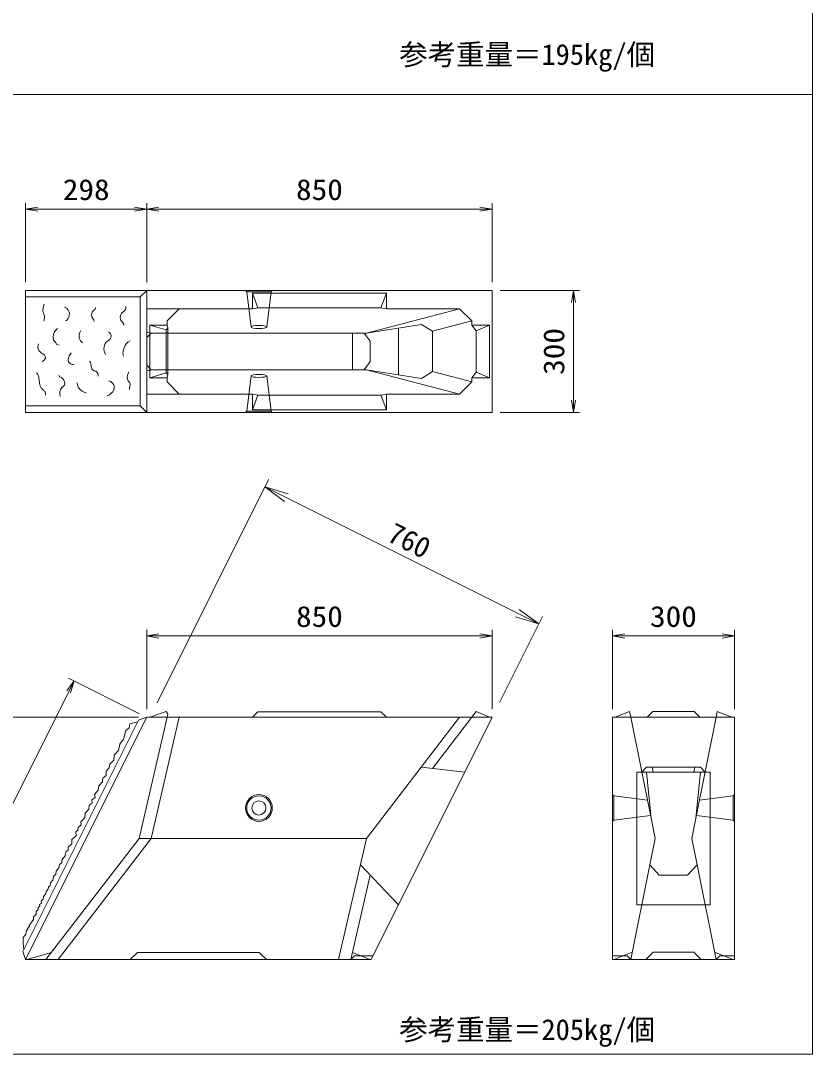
# Model space of a CAD drawing. Units: millimetres on the paper, scale 1:20. Extents: x 79 to 242, y 58 to 309.
# Drawn here: x 144.7 to 242.1, y 58.5 to 185.6 of the extents above; entities that cross this region are included whole.
import ezdxf
from ezdxf.enums import TextEntityAlignment as Align

# ---------------------------------------------------------------- set-up
doc = ezdxf.new("R2010")
doc.units = ezdxf.units.MM
doc.layers.add('D-STR-STR3', color=1, linetype='Continuous', lineweight=13)
doc.layers.add('V-nasSTD', color=7, linetype='Continuous', lineweight=13)
doc.styles.add('ＭＳ ゴシック-5.0-0.0', font='')
doc.styles.get('ＭＳ ゴシック-5.0-0.0').set_extended_font_data('ＭＳ ゴシック-5.0-0.0')

msp = doc.modelspace()

# ---------------------------------------------------------------- linework, layer by layer
at = {"layer": 'D-STR-STR3'}
for p, q in [((172.348, 152.442), (172.498, 152.292)), ((172.498, 152.292), (175.498, 152.292)), ((172.498, 152.292), (173.03, 147.945)), ((175.498, 152.292), (174.965, 147.945)), ((175.648, 152.442), (175.498, 152.292)), ((160.198, 150.192), (164.198, 150.192)), ((160.198, 147.336), (160.748, 147.192)), ((160.198, 146.642), (160.748, 147.192)), ((160.748, 147.192), (162.792, 147.192)), ((160.198, 143.242), (160.748, 142.692)), ((160.198, 142.547), (160.748, 142.692)), ((160.748, 142.692), (162.792, 142.692)), ((173.03, 141.938), (172.498, 137.592)), ((175.498, 137.592), (174.965, 141.938)), ((160.198, 139.692), (164.198, 139.692)), ((172.498, 137.592), (172.348, 137.442)), ((172.498, 137.592), (175.498, 137.592)), ((175.498, 137.592), (175.648, 137.442)), ((159.248, 85.042), (162.698, 99.942)), ((164.198, 99.942), (160.748, 85.042)), ((187.248, 85.042), (198.698, 99.942)), ((195.369, 93.658), (200.198, 99.942)), ((219.762, 99.942), (222.256, 87.551)), ((227.767, 87.551), (230.262, 99.942)), ((157.629, 98.324), (157.341, 97.259)), ((158.026, 98.65), (157.629, 98.324)), ((156.719, 95.854), (156.876, 96.647)), ((156.876, 96.647), (157.341, 97.259)), ((156.198, 95.291), (156.719, 95.854)), ((155.592, 93.708), (155.648, 94.192)), ((155.648, 94.192), (156.139, 94.663)), ((156.139, 94.663), (156.198, 95.291)), ((155.185, 92.774), (155.217, 93.329)), ((155.217, 93.329), (155.592, 93.708)), ((199.328, 93.202), (193.991, 93.816)), ((221.693, 93.795), (221.118, 93.202)), ((221.693, 93.795), (228.33, 93.795)), ((222.388, 93.795), (222.512, 93.202)), ((227.512, 93.202), (227.635, 93.795)), ((228.33, 93.795), (228.905, 93.202)), ((154.316, 91.527), (154.745, 92.002)), ((154.745, 92.002), (154.788, 92.471)), ((154.788, 92.471), (155.185, 92.774)), ((153.771, 90.437), (154.23, 90.961)), ((153.854, 90.06), (153.771, 90.437)), ((154.23, 90.961), (154.316, 91.527)), ((217.662, 90.292), (217.512, 90.442)), ((217.662, 90.292), (221.812, 89.757)), ((217.662, 90.292), (217.662, 87.292)), ((228.211, 89.757), (232.362, 90.292)), ((232.362, 90.292), (232.512, 90.442)), ((232.362, 90.292), (232.362, 87.292)), ((153.092, 88.654), (153.118, 89.132)), ((153.118, 89.132), (153.5, 89.373)), ((153.445, 89.785), (153.854, 90.06)), ((153.5, 89.373), (153.445, 89.785)), ((152.577, 87.603), (152.638, 88.171)), ((152.638, 88.171), (153.092, 88.654)), ((222.191, 87.875), (217.662, 87.292)), ((227.832, 87.875), (232.362, 87.292)), ((151.743, 86.381), (152.138, 86.702)), ((152.095, 87.085), (152.577, 87.603)), ((152.138, 86.702), (152.095, 87.085)), ((217.662, 87.292), (217.512, 87.142)), ((232.362, 87.292), (232.512, 87.142)), ((151, 84.896), (151.515, 85.35)), ((151.483, 85.862), (151.719, 86.069)), ((151.515, 85.35), (151.483, 85.862)), ((151.719, 86.069), (151.743, 86.381)), ((159.248, 85.042), (147.798, 70.142)), ((160.748, 85.042), (149.298, 70.142)), ((150.517, 83.59), (150.546, 83.986)), ((150.546, 83.986), (151, 84.363)), ((151, 84.363), (151, 84.896)), ((159.248, 85.042), (187.248, 85.042)), ((183.798, 70.142), (187.248, 85.042)), ((149.747, 82.39), (150.174, 82.893)), ((150.174, 82.893), (150.243, 83.381)), ((150.243, 83.381), (150.517, 83.59)), ((149.061, 81.017), (149.391, 81.434)), ((149.391, 81.434), (149.466, 81.828)), ((149.466, 81.828), (149.734, 82.045)), ((149.734, 82.045), (149.747, 82.39)), ((191.167, 76.881), (186.5, 81.811)), ((222.111, 81.811), (219.762, 70.142)), ((230.262, 70.142), (227.912, 81.811)), ((148.661, 79.91), (148.724, 80.343)), ((148.724, 80.343), (149.005, 80.64)), ((149.005, 80.64), (149.061, 81.017)), ((187.705, 80.538), (185.298, 70.142)), ((148.069, 78.812), (148.091, 79.077)), ((148.091, 79.077), (148.315, 79.273)), ((148.315, 79.273), (148.34, 79.575)), ((148.34, 79.575), (148.661, 79.91)), ((147.209, 77.313), (147.457, 77.567)), ((147.457, 77.567), (147.513, 77.922)), ((147.513, 77.922), (147.779, 78.211)), ((147.779, 78.211), (147.81, 78.515)), ((147.81, 78.515), (148.069, 78.812)), ((146.574, 76.043), (146.845, 76.301)), ((146.833, 76.562), (147.039, 76.73)), ((146.845, 76.301), (146.833, 76.562)), ((147.009, 76.914), (147.232, 77.095)), ((147.039, 76.73), (147.009, 76.914)), ((147.232, 77.095), (147.209, 77.313)), ((145.725, 74.345), (146.247, 75.067)), ((146.247, 75.067), (146.251, 75.397)), ((146.251, 75.397), (146.599, 75.732)), ((146.599, 75.732), (146.574, 76.043)), ((145.406, 73.708), (145.548, 73.845)), ((145.526, 73.947), (145.769, 74.205)), ((145.548, 73.845), (145.526, 73.947)), ((145.769, 74.205), (145.725, 74.345)), ((144.971, 72.175), (145.001, 72.847)), ((145.001, 72.847), (145.313, 73.286)), ((145.406, 73.708), (145.313, 73.286)), ((148.47, 71.017), (145.448, 70.142)), ((158.173, 70.142), (159.048, 71.017)), ((159.048, 71.017), (174.048, 71.017)), ((174.923, 70.142), (174.048, 71.017)), ((185.5, 71.017), (187.648, 70.142)), ((219.943, 71.042), (217.662, 70.142)), ((222.512, 71.042), (221.612, 70.142)), ((222.512, 71.042), (227.512, 71.042)), ((227.512, 71.042), (228.412, 70.142)), ((230.08, 71.042), (232.362, 70.142))]:
    msp.add_line(p, q, dxfattribs=at)
at = {"layer": 'V-nasSTD', "color": 4}
for p, q in [((242.105, 58.49), (242.105, 308.625)), ((242.105, 176.557), (78.531, 176.557)), ((175.191, 129.178), (161.467, 101.73)), ((174.744, 128.283), (208.444, 111.433)), ((174.744, 128.283), (177.619, 127.428)), ((174.744, 128.283), (177.153, 126.496)), ((208.444, 111.433), (206.034, 113.221)), ((203.611, 101.768), (208.891, 112.328)), ((208.444, 111.433), (205.568, 112.289)), ((242.105, 58.49), (78.531, 58.49))]:
    msp.add_line(p, q, dxfattribs=at)
at = {"layer": 'V-nasSTD'}
for p, q in [((145.298, 153.442), (145.298, 163.192)), ((160.198, 153.442), (160.198, 163.192)), ((160.198, 153.442), (160.198, 163.192)), ((202.698, 153.442), (202.698, 163.192)), ((145.298, 162.442), (146.798, 162.692)), ((145.298, 162.442), (160.198, 162.442)), ((145.298, 162.442), (146.798, 162.192)), ((160.198, 162.442), (158.698, 162.692)), ((160.198, 162.442), (158.698, 162.192)), ((160.198, 162.442), (161.698, 162.692)), ((160.198, 162.442), (202.698, 162.442)), ((160.198, 162.442), (161.698, 162.192)), ((202.698, 162.442), (201.198, 162.692)), ((202.698, 162.442), (201.198, 162.192)), ((145.298, 137.442), (145.298, 152.442)), ((145.298, 152.442), (160.198, 152.442)), ((159.398, 151.642), (145.298, 151.642)), ((159.398, 151.642), (160.198, 152.442)), ((159.398, 151.642), (159.398, 138.242)), ((160.198, 137.442), (160.198, 152.442)), ((160.198, 152.442), (202.698, 152.442)), ((173.198, 152.127), (189.698, 152.127)), ((173.198, 152.127), (173.888, 150.317)), ((173.198, 152.127), (173.198, 150.192)), ((189.008, 150.317), (189.698, 152.127)), ((189.698, 150.192), (189.698, 152.127)), ((202.698, 152.442), (202.698, 137.442)), ((203.698, 152.442), (213.448, 152.442)), ((212.698, 152.442), (212.448, 150.942)), ((212.698, 137.442), (212.698, 152.442)), ((212.698, 152.442), (212.948, 150.942)), ((162.698, 148.692), (164.198, 150.192)), ((164.198, 150.192), (173.198, 150.192)), ((173.888, 150.317), (173.198, 150.192)), ((173.888, 150.317), (189.008, 150.317)), ((198.698, 150.192), (187.248, 147.192)), ((189.008, 150.317), (189.698, 150.192)), ((189.698, 150.192), (198.698, 150.192)), ((198.698, 150.192), (200.198, 148.692)), ((160.573, 141.692), (160.573, 148.192)), ((160.573, 148.192), (162.698, 148.192)), ((160.573, 148.192), (162.592, 147.592)), ((162.592, 147.592), (162.792, 147.792)), ((162.592, 147.592), (162.592, 142.292)), ((162.698, 148.692), (162.698, 148.192)), ((162.792, 147.792), (162.698, 148.192)), ((162.792, 142.092), (162.792, 147.792)), ((187.248, 147.192), (193.991, 148.273)), ((191.167, 147.82), (191.167, 142.063)), ((195.369, 147.426), (193.991, 148.273)), ((195.369, 147.426), (200.198, 148.692)), ((200.198, 148.692), (200.198, 148.192)), ((202.378, 148.192), (200.198, 148.192)), ((200.736, 147.492), (200.198, 148.192)), ((200.736, 147.492), (202.378, 148.192)), ((200.736, 147.492), (200.736, 142.392)), ((202.378, 148.192), (202.378, 141.692)), ((162.792, 147.192), (187.248, 147.192)), ((185.5, 142.692), (185.5, 147.192)), ((187.705, 146.192), (186.974, 147.192)), ((195.369, 142.457), (195.369, 147.426)), ((187.705, 146.192), (187.705, 143.692)), ((187.705, 143.692), (186.974, 142.692)), ((162.792, 142.692), (187.248, 142.692)), ((187.248, 142.692), (198.698, 139.692)), ((187.248, 142.692), (193.991, 141.61)), ((195.369, 142.457), (193.991, 141.61)), ((200.198, 141.192), (195.369, 142.457)), ((200.736, 142.392), (200.198, 141.692)), ((200.736, 142.392), (202.378, 141.692)), ((160.573, 141.692), (162.592, 142.292)), ((160.573, 141.692), (162.698, 141.692)), ((162.592, 142.292), (162.792, 142.092)), ((162.792, 142.092), (162.698, 141.692)), ((162.698, 141.692), (162.698, 141.192)), ((164.198, 139.692), (162.698, 141.192)), ((198.698, 139.692), (200.198, 141.192)), ((200.198, 141.692), (200.198, 141.192)), ((202.378, 141.692), (200.198, 141.692)), ((164.198, 139.692), (173.198, 139.692)), ((173.888, 139.552), (173.198, 139.692)), ((173.198, 137.757), (173.198, 139.692)), ((173.888, 139.552), (173.198, 137.757)), ((173.888, 139.552), (189.008, 139.552)), ((189.008, 139.552), (189.698, 139.692)), ((189.008, 139.552), (189.698, 137.757)), ((189.698, 139.692), (198.698, 139.692)), ((189.698, 137.757), (189.698, 139.692)), ((212.698, 137.442), (212.448, 138.942)), ((212.698, 137.442), (212.948, 138.942)), ((159.398, 138.242), (145.298, 138.242)), ((145.298, 137.442), (160.198, 137.442)), ((159.398, 138.242), (160.198, 137.442)), ((160.198, 137.442), (202.698, 137.442)), ((173.198, 137.757), (189.698, 137.757)), ((203.698, 137.442), (213.448, 137.442)), ((160.198, 100.942), (160.198, 110.692)), ((202.698, 100.942), (202.698, 110.692)), ((217.512, 100.942), (217.512, 110.692)), ((232.512, 100.942), (232.512, 110.692)), ((160.198, 109.942), (161.698, 110.192)), ((160.198, 109.942), (202.698, 109.942)), ((160.198, 109.942), (161.698, 109.692)), ((202.698, 109.942), (201.198, 110.192)), ((202.698, 109.942), (201.198, 109.692)), ((217.512, 109.942), (219.012, 110.192)), ((217.512, 109.942), (232.512, 109.942)), ((217.512, 109.942), (219.012, 109.692)), ((232.512, 109.942), (231.012, 110.192)), ((232.512, 109.942), (231.012, 109.692)), ((136.353, 74.614), (151.253, 104.414)), ((151.253, 104.414), (150.359, 103.184)), ((159.303, 100.389), (150.583, 104.749)), ((151.253, 104.414), (150.806, 102.96)), ((162.592, 100.642), (160.573, 99.942)), ((162.592, 100.642), (162.792, 100.348)), ((173.198, 99.942), (173.888, 100.632)), ((189.008, 100.632), (173.888, 100.632)), ((189.698, 99.942), (189.008, 100.632)), ((200.198, 99.942), (200.736, 100.642)), ((200.736, 100.642), (202.378, 99.942)), ((219.621, 100.642), (217.827, 99.942)), ((219.621, 100.642), (219.762, 99.942)), ((222.462, 100.642), (221.762, 99.942)), ((222.462, 100.642), (227.562, 100.642)), ((227.562, 100.642), (228.262, 99.942)), ((230.402, 100.642), (230.262, 99.942)), ((230.402, 100.642), (232.197, 99.942)), ((159.198, 99.942), (132.548, 99.942)), ((159.191, 99.606), (144.962, 71.148)), ((160.198, 99.942), (145.298, 70.142)), ((158.108, 99.149), (159.085, 99.393)), ((160.198, 99.942), (159.191, 99.606)), ((160.198, 99.942), (202.698, 99.942)), ((162.792, 100.348), (162.698, 99.942)), ((202.698, 99.942), (187.798, 70.142)), ((217.512, 70.142), (217.512, 99.942)), ((217.512, 99.942), (232.512, 99.942)), ((232.512, 99.942), (232.512, 70.142)), ((158.026, 98.65), (158.108, 99.149)), ((220.512, 93.202), (229.512, 93.202)), ((220.512, 93.202), (220.512, 76.881)), ((221.682, 93.202), (222.256, 87.551)), ((227.767, 87.551), (228.342, 93.202)), ((229.512, 93.202), (229.512, 76.881)), ((222.256, 87.551), (222.762, 85.042)), ((227.262, 85.042), (227.767, 87.551)), ((222.762, 85.042), (222.111, 81.811)), ((227.912, 81.811), (227.262, 85.042)), ((223.273, 80.538), (222.111, 81.811)), ((227.912, 81.811), (226.75, 80.538)), ((223.273, 80.538), (226.75, 80.538)), ((220.512, 76.881), (229.512, 76.881)), ((144.971, 72.175), (145.069, 71.361)), ((145.298, 70.142), (144.962, 71.148)), ((145.298, 70.142), (187.798, 70.142)), ((185.298, 70.142), (185.748, 70.592)), ((185.748, 70.592), (188.023, 70.592)), ((219.312, 70.592), (217.512, 70.592)), ((217.512, 70.142), (232.512, 70.142)), ((219.762, 70.142), (219.312, 70.592)), ((230.262, 70.142), (230.712, 70.592)), ((230.712, 70.592), (232.512, 70.592))]:
    msp.add_line(p, q, dxfattribs=at)
for points in [[(147.575, 150.766), (147.517, 150.622), (147.447, 150.332), (147.42, 150.069), (147.42, 149.862), (147.475, 149.696), (147.544, 149.53), (147.613, 149.268), (147.627, 149.046), (147.572, 148.839), (147.53, 148.646)], [(150.063, 150.378), (150.315, 150.262), (150.509, 150.01), (150.702, 149.701), (150.663, 149.411), (150.663, 149.256), (150.528, 149.004), (150.334, 148.733), (150.18, 148.695)], [(153.905, 150.333), (153.862, 150.191), (153.775, 150.07), (153.627, 149.962), (153.472, 149.761), (153.385, 149.445), (153.432, 149.197), (153.573, 148.995), (153.667, 148.848), (153.694, 148.774), (153.741, 148.613)], [(157.643, 150.453), (157.633, 150.396), (157.624, 150.342), (157.617, 150.272), (157.605, 150.214), (157.577, 150.113), (157.499, 149.997), (157.411, 149.909), (157.277, 149.818), (157.174, 149.723), (157.086, 149.621), (157.03, 149.51), (156.979, 149.352), (156.942, 149.162), (156.939, 149.054), (156.953, 148.928), (156.973, 148.842), (157.006, 148.762), (157.062, 148.689)], [(149.215, 147.748), (148.988, 147.518), (148.795, 147.266), (148.717, 147.034), (148.679, 146.705), (148.737, 146.338), (148.969, 146.067), (149.143, 145.796), (149.433, 145.699)], [(152.067, 147.518), (152.006, 147.37), (151.939, 147.175), (151.899, 146.934), (151.879, 146.732), (151.899, 146.564), (151.973, 146.396), (152.047, 146.255), (152.147, 146.168), (152.221, 146.087), (152.288, 145.987)], [(157.062, 148.689), (157.124, 148.62), (157.215, 148.522), (157.286, 148.422), (157.368, 148.281), (157.397, 148.174)], [(155.124, 144.555), (155.028, 144.762), (154.96, 144.971), (154.92, 145.219), (154.94, 145.468), (155.007, 145.696), (155.079, 145.919), (155.253, 146.114), (155.475, 146.275), (155.643, 146.429), (155.791, 146.658), (155.811, 146.926), (155.735, 147.106), (155.611, 147.255), (155.4, 147.355)], [(157.318, 144.35), (157.271, 144.685), (157.291, 145.021), (157.426, 145.377), (157.533, 145.653), (157.674, 145.861), (157.882, 146.096), (158.144, 146.25)], [(146.879, 145.857), (146.856, 145.675), (146.801, 145.481), (146.829, 145.246), (146.912, 145.053), (147.036, 144.915), (147.257, 144.749), (147.409, 144.638), (147.617, 144.514), (147.686, 144.376), (147.741, 144.21), (147.741, 144.099), (147.644, 143.975), (147.547, 143.823), (147.313, 143.684)], [(150.905, 144.785), (150.806, 144.66), (150.723, 144.531), (150.666, 144.406), (150.604, 144.255), (150.562, 144.105), (150.536, 143.886), (150.526, 143.767), (150.562, 143.668), (150.65, 143.564), (150.78, 143.45), (150.905, 143.393), (151.05, 143.336), (151.175, 143.315), (151.258, 143.299)], [(153.508, 142.698), (153.457, 142.76), (153.426, 142.833), (153.396, 142.947), (153.371, 143.07), (153.356, 143.198), (153.328, 143.392), (153.284, 143.522), (153.217, 143.652), (153.155, 143.743)], [(153.508, 142.698), (153.594, 142.622), (153.71, 142.569), (153.853, 142.532), (153.939, 142.496), (154.022, 142.436), (154.095, 142.363), (154.161, 142.28), (154.197, 142.171), (154.204, 142.082), (154.21, 141.981), (154.217, 141.886)], [(157.942, 142.413), (157.904, 142.206), (157.819, 142.018), (157.772, 141.774), (157.81, 141.482), (157.932, 141.323), (158.073, 141.163), (158.149, 141.003), (158.167, 140.852), (158.13, 140.674), (158.083, 140.392), (158.073, 140.26)], [(146.651, 142.319), (146.787, 142.106), (146.922, 141.758), (146.922, 141.603), (146.961, 141.409), (146.999, 141.08), (147.038, 140.809), (147.212, 140.461), (147.367, 140.306), (147.503, 140.151), (147.638, 140.035), (147.735, 139.803), (147.754, 139.571)], [(149.362, 142.001), (149.498, 141.808), (149.691, 141.731), (149.885, 141.556), (150.001, 141.402), (150.078, 141.227), (150.117, 140.956), (150.059, 140.782), (149.923, 140.647), (149.769, 140.492), (149.614, 140.299), (149.498, 139.989), (149.498, 139.795), (149.517, 139.563), (149.594, 139.408)], [(155.514, 141.326), (155.785, 141.229), (155.959, 141.075), (156.153, 140.823), (156.191, 140.61), (156.191, 140.475), (156.172, 140.339), (156.114, 140.126), (156.037, 139.972), (155.785, 139.778), (155.611, 139.604), (155.34, 139.488)], [(151.624, 141.082), (151.682, 140.773), (151.798, 140.483), (151.973, 140.289), (152.243, 140.057), (152.495, 139.921), (152.747, 139.844)]]:
    msp.add_lwpolyline(points, dxfattribs=at)
for radius in [1.65, 1.5, 0.875]:
    msp.add_circle((173.998, 88.792), radius, dxfattribs=at)
for centre in [(173.998, 147.954), (173.998, 141.929)]:
    msp.add_ellipse(centre, major_axis=(0.968, 0), ratio=0.19361, dxfattribs=at)

# ---------------------------------------------------------------- texts
at = {"layer": 'V-nasSTD', "style": 'ＭＳ ゴシック-5.0-0.0'}
for s, p in [('参考重量＝195㎏/個', (207.008, 181.465)), ('参考重量＝205㎏/個', (207.008, 61.535))]:
    msp.add_text(s, height=2.566, dxfattribs=at).set_placement(p, align=Align.MIDDLE_CENTER)
at = {"layer": 'V-nasSTD', "style": 'ＭＳ ゴシック-5.0-0.0', "width": 1.1}
for s, p in [('298', (152.748, 162.792)), ('850', (181.448, 162.792)), ('850', (181.448, 110.292)), ('300', (225.012, 110.292))]:
    msp.add_text(s, height=2.566, dxfattribs=at).set_placement(p, align=Align.BOTTOM_CENTER)
msp.add_text('300', height=2.566, rotation=90, dxfattribs=at).set_placement((212.348, 144.942), align=Align.BOTTOM_CENTER)
at = {"layer": 'V-nasSTD', "style": 'ＭＳ ゴシック-5.0-0.0'}
msp.add_text('760', height=2.566, rotation=333.435, dxfattribs=at).set_placement((191.594, 119.858), align=Align.BOTTOM_CENTER)

doc.saveas('drawing.dxf')
